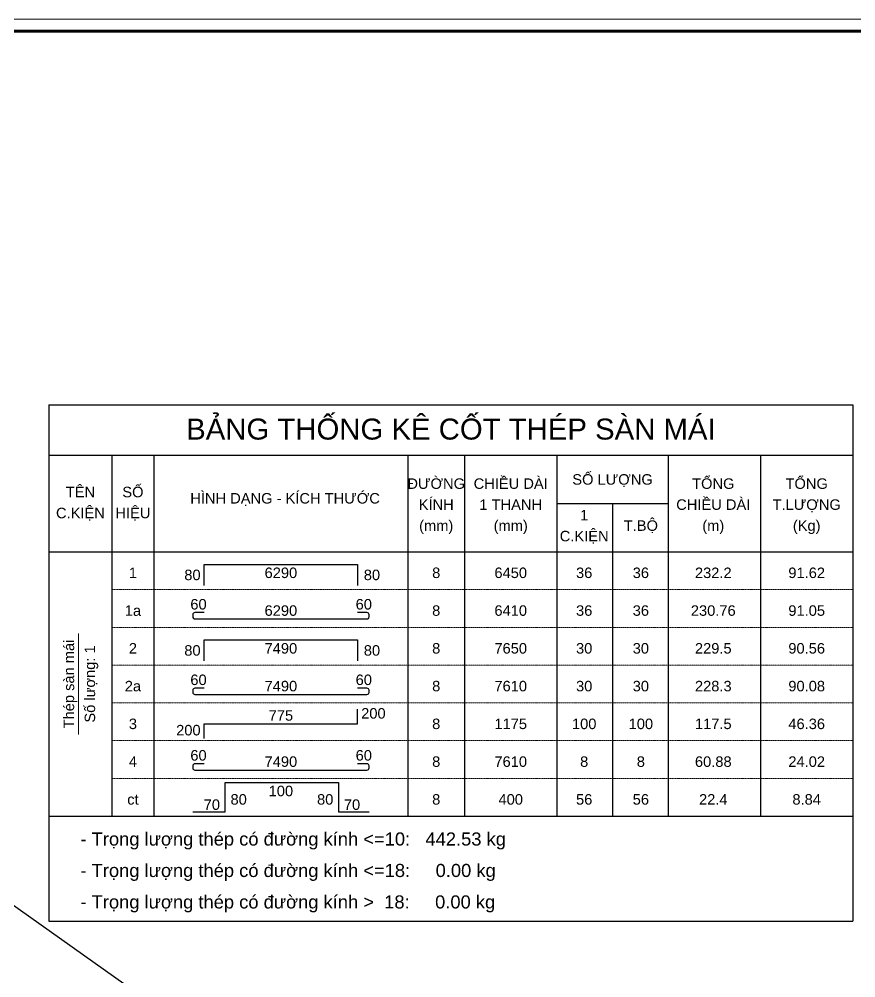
# Model space of a CAD drawing. Header units: millimetres. Extents: x -178395 to 493851, y -561170 to -280028.
# Drawn here: x 183051 to 197002, y -466658 to -450665 of the extents above; entities that cross this region are included whole.
import ezdxf
from ezdxf.enums import TextEntityAlignment as Align

# ---------------------------------------------------------------- set-up
doc = ezdxf.new("R2010")
doc.units = ezdxf.units.MM
doc.header["$MEASUREMENT"] = 0
doc.linetypes.add('HIDDEN', pattern=[0.375, 0.25, -0.125])
doc.layers.get('Defpoints').update_dxf_attribs({"color": 1})
doc.layers.add('KCS_Plotter', color=11, linetype='Continuous', plot=False)
for name, color, linetype, lineweight in [('Khungten_LCDI', 7, 'Continuous', 5), ('LC MANH DUT', 35, 'HIDDEN', 5), ('LC Net dam 1', 30, 'Continuous', 30), ('LC Net thay', 63, 'Continuous', 25), ('LC Text1', 3, 'Continuous', 20)]:
    doc.layers.add(name, color=color, linetype=linetype, lineweight=lineweight)
doc.styles.add('Hoa', font='micross_0.ttf')
doc.styles.add('Khungten', font='VHAVAN.TTF', dxfattribs={"width": 0.9, "height": 5000})
doc.styles.add('LC 1', font='VHAVANB.TTF')
doc.styles.add('Thuong', font='micross_0.ttf')
doc.styles.add('Title', font='VHBLACK.TTF', dxfattribs={"width": 0.8})

# ---------------------------------------------------------------- blocks, each defined once
blk = doc.blocks.new('lcdi fix')
at = {"layer": 'Defpoints', "lineweight": 0}
blk.add_lwpolyline([(-1200, -14850), (-1200, 14850), (40800, 14850), (40800, -14850)], close=True, dxfattribs=at)
at = {"layer": 'Khungten_LCDI', "color": 5, "lineweight": 60}
blk.add_lwpolyline([(0, -14650), (0, 14650), (40600, 14650), (40600, -14650)], close=True, dxfattribs=at)
at = {"color": 7, "style": 'Khungten', "width": 0.8}
for tag, p in [('REVISION', (39499, -10746)), ('NGAYHT', (39546, -11609))]:
    blk.add_attdef(tag, text='', height=200, dxfattribs=at).set_placement(p, align=Align.CENTER)
at = {"layer": 'LC Text1', "color": 3, "style": 'LC 1', "width": 1.834006}
for tag, p, p2 in [('TENBANVE1', (36913, -8886), (40339, -8886)), ('TENBANVE2', (36913, -9562), (40339, -9562))]:
    blk.add_attdef(tag, text='', height=250, dxfattribs=at).set_placement(p, p2, align=Align.FIT)
at = {"layer": 'LC Text1', "style": 'Title', "width": 0.7}
blk.add_attdef('SOBANVE', text='', height=250, dxfattribs=at).set_placement((39562, -13896), align=Align.CENTER)

msp = doc.modelspace()

# ---------------------------------------------------------------- linework, layer by layer
at = {"layer": 'KCS_Plotter', "ltscale": 250}
msp.add_line((162051, -450665.4), (204051, -480365.4), dxfattribs=at)
at = {"layer": 'LC MANH DUT'}
for p, q in [((184597.4, -460181.1), (196952.4, -460181.1)), ((184597.4, -460811.1), (196952.4, -460811.1)), ((184597.4, -461441.1), (196952.4, -461441.1)), ((184597.4, -462071.1), (196952.4, -462071.1)), ((184597.4, -462701.1), (196952.4, -462701.1)), ((184597.4, -463331.1), (196952.4, -463331.1)), ((184597.4, -463961.1), (196952.4, -463961.1))]:
    msp.add_line(p, q, dxfattribs=at)
at = {"layer": 'LC Net dam 1'}
for points in [[(186137.4, -460111.1), (186137.4, -459761.1), (188692.4, -459761.1), (188692.4, -460111.1)], [(186137.4, -461371.1), (186137.4, -461021.1), (188692.4, -461021.1), (188692.4, -461371.1)], [(186137.4, -462666.1), (186137.4, -462421.1), (188692.4, -462421.1), (188692.4, -462176.1)], [(185944.9, -463891.1), (186487.4, -463891.1), (186487.4, -463401.1), (188377.4, -463401.1), (188377.4, -463891.1), (188884.9, -463891.1)]]:
    msp.add_lwpolyline(points, dxfattribs=at)
for points in [[(186137.4, -460566.1), (185979.9, -460566.1, 0.4142136), (185944.9, -460601.1), (185944.9, -460636.1, 0.4142136), (185979.9, -460671.1), (188849.9, -460671.1, 0.4142136), (188884.9, -460636.1), (188884.9, -460601.1, 0.4142136), (188849.9, -460566.1), (188692.4, -460566.1)], [(186137.4, -461826.1), (185979.9, -461826.1, 0.4142136), (185944.9, -461861.1), (185944.9, -461896.1, 0.4142136), (185979.9, -461931.1), (188849.9, -461931.1, 0.4142136), (188884.9, -461896.1), (188884.9, -461861.1, 0.4142136), (188849.9, -461826.1), (188692.4, -461826.1)], [(186137.4, -463086.1), (185979.9, -463086.1, 0.4142136), (185944.9, -463121.1), (185944.9, -463156.1, 0.4142136), (185979.9, -463191.1), (188849.9, -463191.1, 0.4142136), (188884.9, -463156.1), (188884.9, -463121.1, 0.4142136), (188849.9, -463086.1), (188692.4, -463086.1)]]:
    msp.add_lwpolyline(points, format="xyb", dxfattribs=at)
at = {"layer": 'LC Net thay'}
for p, q in [((183547.4, -457101.1), (196952.4, -457101.1)), ((183547.4, -457101.1), (183547.4, -465711.1)), ((196952.4, -457101.1), (196952.4, -465711.1)), ((183547.4, -457941.1), (196952.4, -457941.1)), ((184597.4, -457941.1), (184597.4, -463961.1)), ((185297.4, -457941.1), (185297.4, -463961.1)), ((189532.4, -457941.1), (189532.4, -463961.1)), ((190477.4, -457941.1), (190477.4, -463961.1)), ((192017.4, -457941.1), (192017.4, -463961.1)), ((193872.4, -457941.1), (193872.4, -463961.1)), ((195412.4, -457941.1), (195412.4, -463961.1)), ((192017.4, -458746.1), (193872.4, -458746.1)), ((192944.9, -458746.1), (192944.9, -463961.1)), ((183547.4, -459551.1), (196952.4, -459551.1)), ((183547.4, -463961.1), (196952.4, -463961.1)), ((183547.4, -463961.1), (196952.4, -463961.1)), ((183547.4, -465711.1), (196952.4, -465711.1))]:
    msp.add_line(p, q, dxfattribs=at)
at = {"layer": 'LC Text1'}
msp.add_line((184037.4, -462596.1), (184037.4, -460916.1), dxfattribs=at)

# ---------------------------------------------------------------- block references
at = {"layer": 'LC Net thay'}
msp.add_blockref('lcdi fix', (163251, -465515.4), dxfattribs=at)

# ---------------------------------------------------------------- texts
at = {"layer": 'LC Text1', "color": 4, "style": 'Hoa'}
msp.add_text('BẢNG THỐNG KÊ CỐT THÉP SÀN MÁI', height=350, dxfattribs=at).set_placement((190249.9, -457678.6), align=Align.CENTER)
at = {"layer": 'LC Text1'}
for s, style, p in [('ĐƯỜNG', 'Hoa', (190004.9, -458501.1)), ('CHIỀU DÀI', 'Hoa', (191247.4, -458501.1)), ('SỐ LƯỢNG', 'Hoa', (192944.9, -458431.1)), ('TỔNG', 'Hoa', (194624.9, -458501.1)), ('TỔNG', 'Hoa', (196182.4, -458501.1)), ('TÊN', 'Hoa', (184072.4, -458641.1)), ('SỐ', 'Hoa', (184947.4, -458641.1)), ('HÌNH DẠNG - KÍCH THƯỚC', 'Hoa', (187484.9, -458746.1)), ('KÍNH', 'Hoa', (190004.9, -458851.1)), ('CHIỀU DÀI', 'Hoa', (194624.9, -458851.1)), ('C.KIỆN', 'Hoa', (184072.4, -458991.1)), ('HIỆU', 'Hoa', (184947.4, -458991.1)), ('1 THANH', 'Hoa', (191247.4, -458851.1)), ('T.LƯỢNG', 'Hoa', (196182.4, -458851.1)), ('1', 'Hoa', (192472.4, -459026.1)), ('T.BỘ', 'Hoa', (193417.4, -459201.1)), ('(mm)', 'Thuong', (190004.9, -459201.1)), ('(mm)', 'Thuong', (191247.4, -459201.1)), ('(m)', 'Thuong', (194624.9, -459201.1)), ('(Kg)', 'Thuong', (196182.4, -459201.1)), ('C.KIỆN', 'Hoa', (192472.4, -459376.1)), ('100', 'Hoa', (187414.9, -463628.6))]:
    msp.add_text(s, height=175, dxfattribs=dict(at, style=style)).set_placement(p, align=Align.CENTER)
at = {"layer": 'LC Text1', "style": 'Hoa'}
for s, p in [('1', (184947.4, -460041.1)), ('6290', (187414.9, -460041.1)), ('8', (190004.9, -460041.1)), ('60', (186041.1, -460566.1)), ('60', (188797.4, -460566.1)), ('1a', (184947.4, -460671.1)), ('6290', (187414.9, -460671.1)), ('8', (190004.9, -460671.1)), ('2', (184947.4, -461301.1)), ('7490', (187414.9, -461301.1)), ('8', (190004.9, -461301.1)), ('2a', (184947.4, -461931.1)), ('60', (186041.1, -461826.1)), ('7490', (187414.9, -461931.1)), ('60', (188797.4, -461826.1)), ('8', (190004.9, -461931.1)), ('3', (184947.4, -462561.1)), ('775', (187414.9, -462421.1)), ('8', (190004.9, -462561.1)), ('4', (184947.4, -463191.1)), ('60', (186041.1, -463086.1)), ('7490', (187414.9, -463191.1)), ('60', (188797.4, -463086.1)), ('8', (190004.9, -463191.1)), ('ct', (184947.4, -463821.1)), ('8', (190004.9, -463821.1))]:
    msp.add_text(s, height=175, dxfattribs=at).set_placement(p, align=Align.BOTTOM_CENTER)
for s, p in [('80', (186076.1, -460076.1)), ('80', (186076.1, -461336.1)), ('200', (186076.1, -462666.1))]:
    msp.add_text(s, height=175, dxfattribs=at).set_placement(p, align=Align.BOTTOM_RIGHT)
for s, p in [('80', (188797.4, -460076.1)), ('80', (188797.4, -461336.1)), ('200', (188753.6, -462386.1))]:
    msp.add_text(s, height=175, dxfattribs=at).set_placement(p, align=Align.BOTTOM_LEFT)
at = {"layer": 'LC Text1', "color": 7, "style": 'Hoa'}
for s, p in [('6450', (191247.4, -460041.1)), ('36', (192472.4, -460041.1)), ('36', (193417.4, -460041.1)), ('232.2', (194624.9, -460041.1)), ('91.62', (196182.4, -460041.1)), ('6410', (191247.4, -460671.1)), ('36', (192472.4, -460671.1)), ('36', (193417.4, -460671.1)), ('230.76', (194624.9, -460671.1)), ('91.05', (196182.4, -460671.1)), ('7650', (191247.4, -461301.1)), ('30', (192472.4, -461301.1)), ('30', (193417.4, -461301.1)), ('229.5', (194624.9, -461301.1)), ('90.56', (196182.4, -461301.1)), ('7610', (191247.4, -461931.1)), ('30', (192472.4, -461931.1)), ('30', (193417.4, -461931.1)), ('228.3', (194624.9, -461931.1)), ('90.08', (196182.4, -461931.1)), ('1175', (191247.4, -462561.1)), ('100', (192472.4, -462561.1)), ('100', (193417.4, -462561.1)), ('117.5', (194624.9, -462561.1)), ('46.36', (196182.4, -462561.1)), ('7610', (191247.4, -463191.1)), ('8', (192472.4, -463191.1)), ('8', (193417.4, -463191.1)), ('60.88', (194624.9, -463191.1)), ('24.02', (196182.4, -463191.1)), ('400', (191247.4, -463821.1)), ('56', (192472.4, -463821.1)), ('56', (193417.4, -463821.1)), ('22.4', (194624.9, -463821.1)), ('8.84', (196182.4, -463821.1))]:
    msp.add_text(s, height=175, dxfattribs=at).set_placement(p, align=Align.BOTTOM_CENTER)
at = {"layer": 'LC Text1', "style": 'Hoa'}
for s, p in [('Thép sàn mái', (183967.4, -461756.1)), ('Số lượng: 1', (184317.4, -461756.1))]:
    msp.add_text(s, height=175, rotation=90.00021, dxfattribs=at).set_placement(p, align=Align.CENTER)
for s, height, p in [('80', 175, (186574.9, -463768.6)), ('70', 175, (188464.9, -463856.1)), ('- Trọng lượng thép có đường kính <=10:   442.53 kg', 218.75, (184072.4, -464451.1)), ('- Trọng lượng thép có đường kính <=18:     0.00 kg', 218.75, (184072.4, -464976.1)), ('- Trọng lượng thép có đường kính >  18:     0.00 kg', 218.75, (184072.4, -465501.1))]:
    msp.add_text(s, height=height, dxfattribs=at).set_placement(p)
for s, p in [('80', (188289.9, -463768.6)), ('70', (186399.9, -463856.1))]:
    msp.add_text(s, height=175, dxfattribs=at).set_placement(p, align=Align.RIGHT)

doc.saveas('drawing.dxf')
